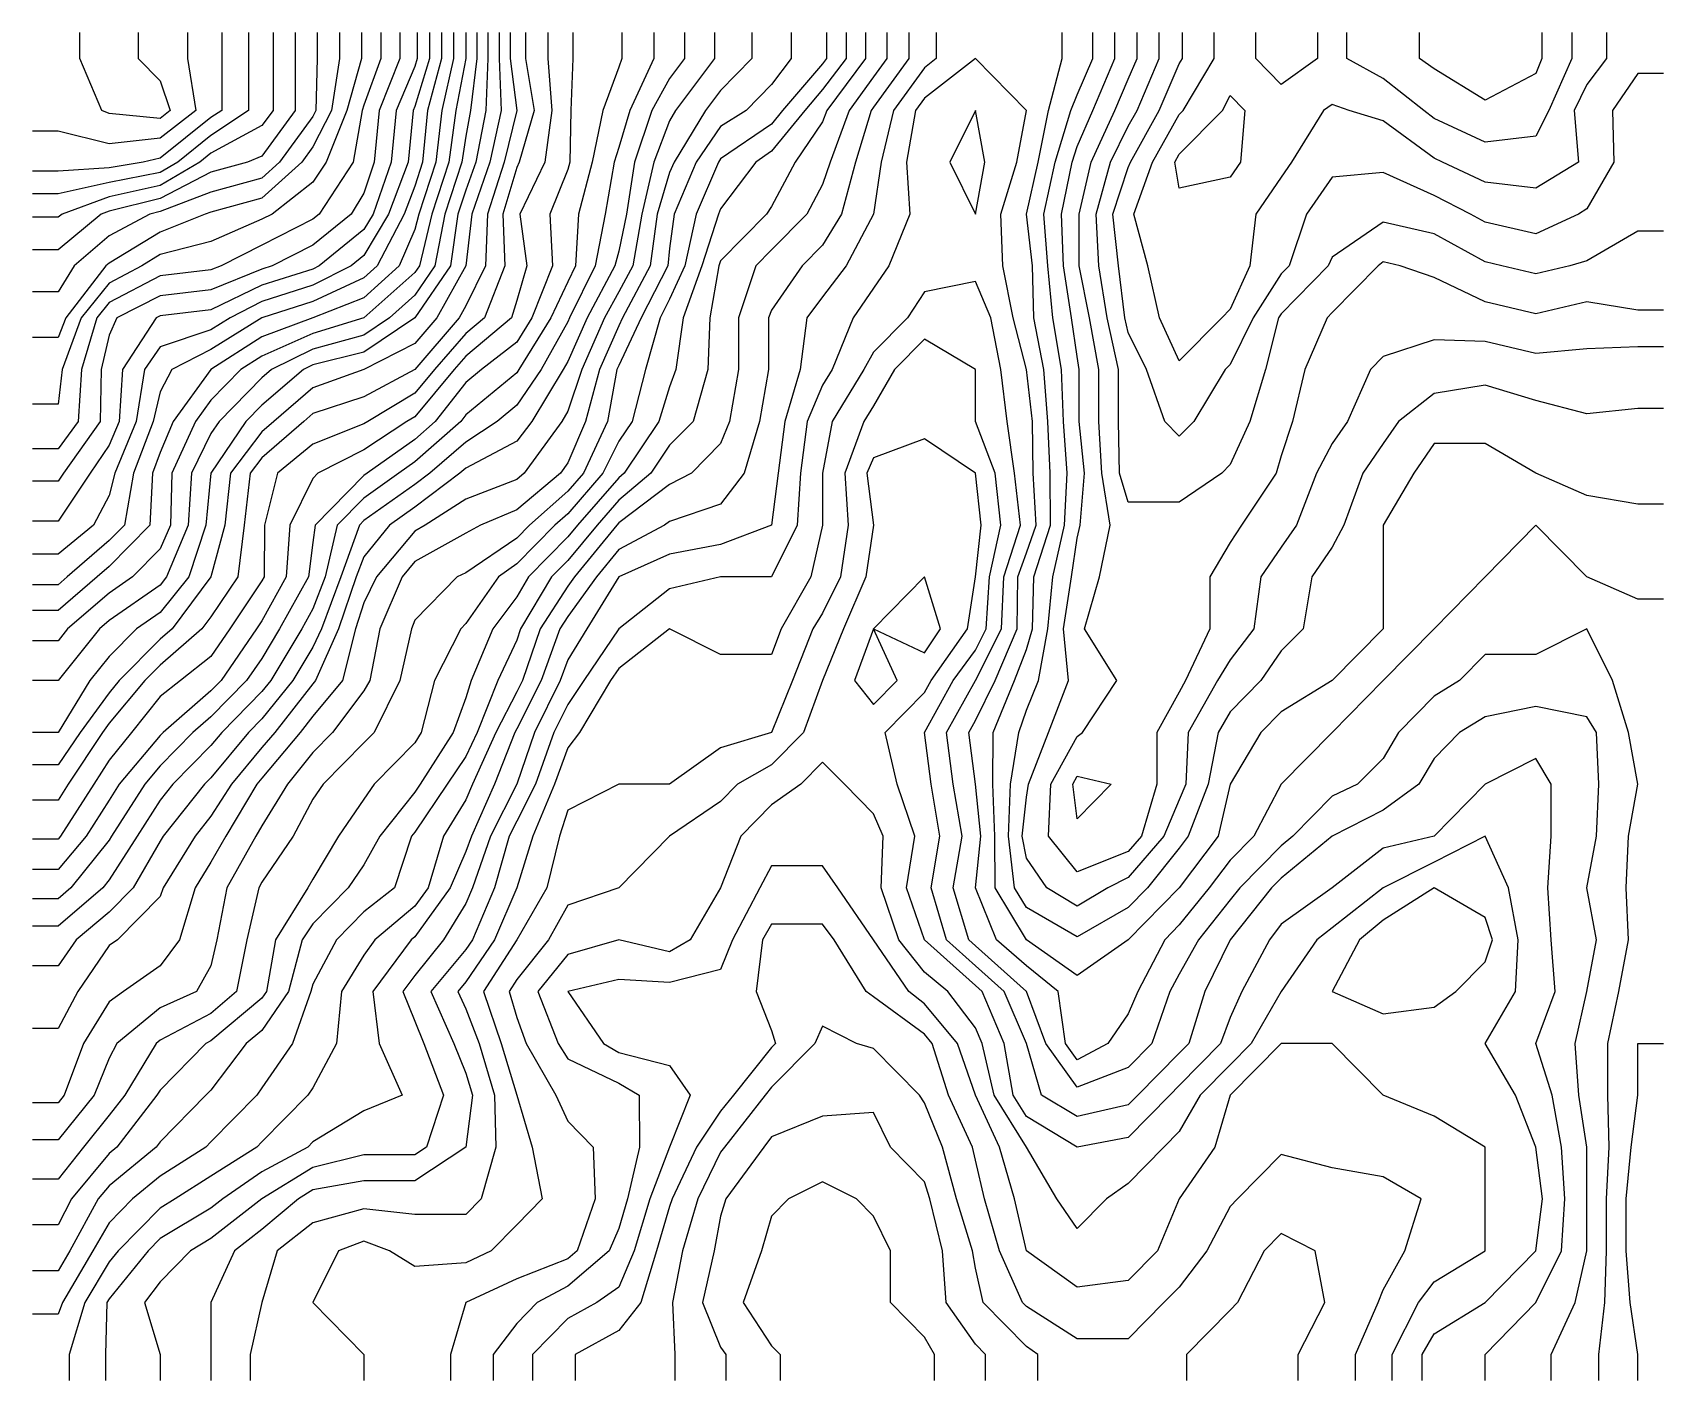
# Model space of a CAD drawing. Header units: inches. Extents: x -105.80435 to -105.79546, y 35.57118 to 35.57852.
import ezdxf

# ---------------------------------------------------------------- set-up
doc = ezdxf.new("R2010")
doc.units = ezdxf.units.IN
doc.header["$MEASUREMENT"] = 0

msp = doc.modelspace()

# ---------------------------------------------------------------- linework, layer by layer
for points, elevation in [([(-105.8035057, 35.5785203), (-105.8035057, 35.5783791), (-105.8034608, 35.5780966), (-105.8036552, 35.5779445), (-105.8039329, 35.5779138), (-105.8042106, 35.5779836), (-105.8043495, 35.5779836)], 7650), ([(-105.8031728, 35.5785203), (-105.8031728, 35.5783791), (-105.8031728, 35.5780966), (-105.8033775, 35.5779602), (-105.8035586, 35.5778141), (-105.8036552, 35.5777576), (-105.8039329, 35.5777043), (-105.8042106, 35.5776422), (-105.8043495, 35.5776422)], 7630), ([(-105.803319, 35.5785203), (-105.803319, 35.5783791), (-105.803319, 35.5780966), (-105.8033775, 35.5780576), (-105.8036552, 35.5778358), (-105.8037478, 35.5778141), (-105.8039329, 35.5777827), (-105.8042106, 35.577765), (-105.8043495, 35.577765)], 7640), ([(-105.8029186, 35.5785203), (-105.8029186, 35.5783791), (-105.8029186, 35.5780966), (-105.8030998, 35.5778473), (-105.8031791, 35.5778141), (-105.8033775, 35.5777598), (-105.8036552, 35.5776164), (-105.8039329, 35.5775473), (-105.8039756, 35.5775316), (-105.8042106, 35.5773374), (-105.8043495, 35.5773374)], 7610), ([(-105.8030394, 35.5785203), (-105.8030394, 35.5783791), (-105.8030394, 35.5780966), (-105.8030998, 35.5780135), (-105.8033775, 35.5778628), (-105.8034378, 35.5778141), (-105.8036552, 35.577687), (-105.8039329, 35.5776258), (-105.8041893, 35.5775316), (-105.8042106, 35.577514), (-105.8043495, 35.577514)], 7620), ([(-105.8027979, 35.5785203), (-105.8027979, 35.5783791), (-105.8028052, 35.5780966), (-105.802822, 35.5780634), (-105.8030032, 35.5778141), (-105.8030998, 35.5777272), (-105.8033775, 35.5776511), (-105.8036552, 35.5775458), (-105.8037107, 35.5775316), (-105.8039329, 35.5774127), (-105.8041239, 35.5772492), (-105.8042106, 35.5771079), (-105.8043495, 35.5771079)], 7600), ([(-105.8026771, 35.5785203), (-105.8026771, 35.5783791), (-105.802721, 35.5780966), (-105.802822, 35.5778972), (-105.8028824, 35.5778141), (-105.8030998, 35.5776185), (-105.8033775, 35.5775425), (-105.8034083, 35.5775316), (-105.8036552, 35.5774334), (-105.8039329, 35.577264), (-105.8039503, 35.5772492), (-105.8041686, 35.5769667), (-105.8042106, 35.576858), (-105.8043495, 35.576858)], 7590), ([(-105.8025564, 35.5785203), (-105.8025564, 35.5783791), (-105.8026369, 35.5780966), (-105.8027489, 35.5778141), (-105.802822, 35.5777055), (-105.8030442, 35.5775316), (-105.8030998, 35.5775034), (-105.8033775, 35.5773821), (-105.8036552, 35.5773106), (-105.8037544, 35.5772492), (-105.8039329, 35.577155), (-105.8040844, 35.5769667), (-105.8041893, 35.5766842), (-105.8042106, 35.5764959), (-105.8043495, 35.5764959)], 7580), ([(-105.8024517, 35.5785203), (-105.8024517, 35.5783791), (-105.8025443, 35.5781248), (-105.8025527, 35.5780966), (-105.8026028, 35.5778141), (-105.8027873, 35.5775316), (-105.802822, 35.5775034), (-105.8030998, 35.5773621), (-105.8033219, 35.5772492), (-105.8033775, 35.5772274), (-105.8036552, 35.5771948), (-105.8039329, 35.5770504), (-105.8040002, 35.5769667), (-105.8040825, 35.5766842), (-105.804102, 35.5764017), (-105.8042106, 35.5762522), (-105.8043495, 35.5762522)], 7570), ([(-105.8022534, 35.5785203), (-105.8022534, 35.5783791), (-105.8022666, 35.5783356), (-105.8023684, 35.5780966), (-105.8023962, 35.5778141), (-105.8024938, 35.5775316), (-105.8025443, 35.5774469), (-105.8027873, 35.5772492), (-105.802822, 35.5772315), (-105.8030998, 35.5771432), (-105.8033775, 35.5770101), (-105.8036552, 35.5769775), (-105.8036766, 35.5769667), (-105.8038605, 35.5766842), (-105.8038774, 35.5764017), (-105.8039329, 35.5762713), (-105.8040352, 35.5761192), (-105.8042106, 35.5758585), (-105.8043495, 35.5758585)], 7550), ([(-105.8023489, 35.5785203), (-105.8023489, 35.5783791), (-105.802461, 35.5780966), (-105.8024888, 35.5778141), (-105.8025443, 35.5776446), (-105.8026137, 35.5775316), (-105.802822, 35.5773621), (-105.8030442, 35.5772492), (-105.8030998, 35.5772315), (-105.8033775, 35.5771188), (-105.8036552, 35.5770862), (-105.8038902, 35.5769667), (-105.8039329, 35.5768725), (-105.8039756, 35.5766842), (-105.8039812, 35.5764017), (-105.8041814, 35.5761192), (-105.8042106, 35.5760758), (-105.8043495, 35.5760758)], 7560), ([(-105.8021872, 35.5785203), (-105.8021872, 35.5783791), (-105.8022666, 35.5781183), (-105.8022758, 35.5780966), (-105.8023036, 35.5778141), (-105.8024097, 35.5775316), (-105.8025443, 35.5773056), (-105.8026137, 35.5772492), (-105.802822, 35.5771432), (-105.8030998, 35.577055), (-105.8032733, 35.5769667), (-105.8033775, 35.5769015), (-105.8036552, 35.5768078), (-105.8037397, 35.5766842), (-105.8037848, 35.5764017), (-105.8039021, 35.5761192), (-105.8039329, 35.5759982), (-105.8040184, 35.5758368), (-105.8042106, 35.5756779), (-105.8043495, 35.5756779)], 7540), ([(-105.802055, 35.5785203), (-105.802055, 35.5783791), (-105.80212, 35.5780966), (-105.8021526, 35.5778141), (-105.8022452, 35.5775316), (-105.8022666, 35.5774469), (-105.8023511, 35.5772492), (-105.8025443, 35.5770753), (-105.802822, 35.5769667), (-105.802822, 35.5769667), (-105.8030998, 35.5768621), (-105.8033775, 35.5766842), (-105.8033775, 35.5766842), (-105.8035827, 35.5764017), (-105.8036552, 35.5762322), (-105.8036963, 35.5761192), (-105.8037107, 35.5758368), (-105.8039329, 35.5756108), (-105.8039983, 35.5755543), (-105.8042106, 35.5753707), (-105.8043495, 35.5753707)], 7520), ([(-105.8021211, 35.5785203), (-105.8021211, 35.5783791), (-105.8021972, 35.5780966), (-105.8022239, 35.5778141), (-105.8022666, 35.5776837), (-105.8023255, 35.5775316), (-105.8024719, 35.5772492), (-105.8025443, 35.577184), (-105.802822, 35.577055), (-105.8030998, 35.5769667), (-105.8030998, 35.5769667), (-105.8033775, 35.5767928), (-105.8035911, 35.5766842), (-105.8036552, 35.5765631), (-105.8036922, 35.5764017), (-105.8037992, 35.5761192), (-105.8038496, 35.5758368), (-105.8039329, 35.575752), (-105.8041616, 35.5755543), (-105.8042106, 35.5755119), (-105.8043495, 35.5755119)], 7530), ([(-105.8019889, 35.5785203), (-105.8019889, 35.5783791), (-105.8019889, 35.5783791), (-105.8020429, 35.5780966), (-105.8020814, 35.5778141), (-105.802174, 35.5775316), (-105.8022413, 35.5772492), (-105.8022666, 35.5772123), (-105.8025443, 35.5769667), (-105.8025443, 35.5769667), (-105.802822, 35.5768811), (-105.8030998, 35.5767574), (-105.8032141, 35.5766842), (-105.8033775, 35.576518), (-105.803462, 35.5764017), (-105.8035911, 35.5761192), (-105.8035977, 35.5758368), (-105.8036552, 35.5757064), (-105.8038047, 35.5755543), (-105.8039329, 35.5754651), (-105.8041586, 35.5752718), (-105.8042106, 35.5752066), (-105.8043495, 35.5752066)], 7510), ([(-105.8019285, 35.5785203), (-105.8019285, 35.5783791), (-105.8019636, 35.5780966), (-105.8019889, 35.5779553), (-105.8020102, 35.5778141), (-105.8021028, 35.5775316), (-105.8021572, 35.5772492), (-105.8022666, 35.5770895), (-105.8024054, 35.5769667), (-105.8025443, 35.5768725), (-105.802822, 35.5767955), (-105.8030477, 35.5766842), (-105.8030998, 35.5766396), (-105.8033336, 35.5764017), (-105.8033775, 35.5763365), (-105.8034843, 35.5761192), (-105.803502, 35.5758368), (-105.803619, 35.5755543), (-105.8036552, 35.5755097), (-105.8039329, 35.5753164), (-105.803985, 35.5752718), (-105.8042106, 35.5749893), (-105.8042106, 35.5749893), (-105.8043495, 35.5749893)], 7500), ([(-105.8018077, 35.5785203), (-105.8018077, 35.5783791), (-105.8017953, 35.5780966), (-105.8018577, 35.5778141), (-105.8019552, 35.5775316), (-105.8019889, 35.5772492), (-105.8019889, 35.5772492), (-105.8021458, 35.5769667), (-105.8022666, 35.5768254), (-105.8025443, 35.5766842), (-105.8025443, 35.5766842), (-105.802822, 35.5765853), (-105.8030344, 35.5764017), (-105.8030998, 35.5763452), (-105.8032707, 35.5761192), (-105.8033027, 35.5758368), (-105.8033775, 35.5755543), (-105.8033775, 35.5755543), (-105.8035898, 35.5752718), (-105.8036552, 35.5752153), (-105.8038774, 35.5749893), (-105.8039329, 35.5749229), (-105.8040899, 35.5747069), (-105.8042106, 35.5745303), (-105.8043495, 35.5745303)], 7480), ([(-105.8018681, 35.5785203), (-105.8018681, 35.5783791), (-105.8018795, 35.5780966), (-105.8019349, 35.5778141), (-105.8019889, 35.577662), (-105.8020316, 35.5775316), (-105.802073, 35.5772492), (-105.8022666, 35.5769667), (-105.8022666, 35.5769667), (-105.8025443, 35.5767784), (-105.802822, 35.5767099), (-105.8028741, 35.5766842), (-105.8030998, 35.5764909), (-105.8031875, 35.5764017), (-105.8033775, 35.5761192), (-105.8033775, 35.5761192), (-105.8034062, 35.5758368), (-105.8034982, 35.5755543), (-105.8036552, 35.575361), (-105.8037834, 35.5752718), (-105.8039329, 35.5751197), (-105.8040371, 35.5749893), (-105.8042106, 35.5747069), (-105.8042106, 35.5747069), (-105.8043495, 35.5747069)], 7490), ([(-105.8017474, 35.5785203), (-105.8017474, 35.5783791), (-105.8017111, 35.5780966), (-105.8017111, 35.5780966), (-105.8017111, 35.5780966), (-105.8017806, 35.5778141), (-105.801871, 35.5775316), (-105.801882, 35.5772492), (-105.8019889, 35.5770319), (-105.8020251, 35.5769667), (-105.8022666, 35.5766842), (-105.8022666, 35.5766842), (-105.8025443, 35.5765355), (-105.802822, 35.5764441), (-105.802871, 35.5764017), (-105.8030998, 35.576204), (-105.8031638, 35.5761192), (-105.8031959, 35.5758368), (-105.8032313, 35.5755543), (-105.8033775, 35.575337), (-105.8034265, 35.5752718), (-105.8036552, 35.5750741), (-105.8037385, 35.5749893), (-105.8039329, 35.5747567), (-105.8039691, 35.5747069), (-105.8041551, 35.5744244), (-105.8042106, 35.5743375), (-105.8043495, 35.5743375)], 7470), ([(-105.8015421, 35.5785203), (-105.8015421, 35.5783791), (-105.8015196, 35.5780966), (-105.8015584, 35.5778141), (-105.8016948, 35.5775316), (-105.8016556, 35.5772492), (-105.8017111, 35.5770608), (-105.8017404, 35.5769667), (-105.8019889, 35.5767579), (-105.802053, 35.5766842), (-105.8022666, 35.5764274), (-105.8023093, 35.5764017), (-105.8025443, 35.5762464), (-105.8027943, 35.5761192), (-105.802822, 35.576091), (-105.802947, 35.5758368), (-105.8029669, 35.5755543), (-105.8030998, 35.5753153), (-105.803129, 35.5752718), (-105.8033219, 35.5749893), (-105.8033775, 35.5749328), (-105.8036389, 35.5747069), (-105.8036552, 35.5746902), (-105.8038774, 35.5744244), (-105.8039329, 35.5743375), (-105.8040579, 35.5741419), (-105.8042106, 35.5739591), (-105.8043495, 35.5739591)], 7450), ([(-105.8016628, 35.5785203), (-105.8016628, 35.5783791), (-105.8016154, 35.5780966), (-105.8016973, 35.5778141), (-105.8017111, 35.5777859), (-105.8017869, 35.5775316), (-105.8017752, 35.5772492), (-105.8018865, 35.5769667), (-105.8019889, 35.5768807), (-105.8021598, 35.5766842), (-105.8022666, 35.5765558), (-105.8025229, 35.5764017), (-105.8025443, 35.5763876), (-105.802822, 35.5762781), (-105.8030143, 35.5761192), (-105.8030859, 35.5758368), (-105.8030877, 35.5755543), (-105.8030998, 35.5755326), (-105.8032752, 35.5752718), (-105.8033775, 35.5751197), (-105.8035441, 35.5749893), (-105.8036552, 35.5749024), (-105.8038114, 35.5747069), (-105.8039329, 35.5745548), (-105.8040162, 35.5744244), (-105.8041968, 35.5741419), (-105.8042106, 35.5741253), (-105.8043495, 35.5741253)], 7460), ([(-105.8011383, 35.5785203), (-105.8011383, 35.5783791), (-105.8011557, 35.578332), (-105.8012425, 35.5780966), (-105.8013006, 35.5778141), (-105.801375, 35.5775316), (-105.8013907, 35.5772492), (-105.8014334, 35.5771622), (-105.801526, 35.5769667), (-105.8016991, 35.5766842), (-105.8017111, 35.5766665), (-105.8019889, 35.576437), (-105.8020166, 35.5764017), (-105.8022666, 35.5761807), (-105.8023534, 35.5761192), (-105.8025443, 35.5759841), (-105.8026892, 35.5758368), (-105.8027547, 35.5755543), (-105.802822, 35.5753805), (-105.8028824, 35.5752718), (-105.8030515, 35.5749893), (-105.8030998, 35.5749299), (-105.803319, 35.5747069), (-105.8033775, 35.5746362), (-105.8035858, 35.5744244), (-105.8036552, 35.5743375), (-105.8037802, 35.5741419), (-105.8039329, 35.5739029), (-105.8039676, 35.5738594), (-105.8042106, 35.5736513), (-105.8043495, 35.5736513)], 7430), ([(-105.8014056, 35.5785203), (-105.8014056, 35.5783791), (-105.8014161, 35.5780966), (-105.8014213, 35.5778141), (-105.8014334, 35.5777738), (-105.8015314, 35.5775316), (-105.8015167, 35.5772492), (-105.8016289, 35.5769667), (-105.8017111, 35.5768337), (-105.8019034, 35.5766842), (-105.8019889, 35.5766136), (-105.8021555, 35.5764017), (-105.8022666, 35.5763035), (-105.802527, 35.5761192), (-105.8025443, 35.576107), (-105.80281, 35.5758368), (-105.802822, 35.5757426), (-105.8028462, 35.5755543), (-105.8030032, 35.5752718), (-105.8030998, 35.5751104), (-105.8031831, 35.5749893), (-105.8033775, 35.5747916), (-105.8034755, 35.5747069), (-105.8036552, 35.5745241), (-105.8037385, 35.5744244), (-105.803919, 35.5741419), (-105.8039329, 35.5741202), (-105.8041412, 35.5738594), (-105.8042106, 35.5738), (-105.8043495, 35.5738)], 7440), ([(-105.8009648, 35.5785203), (-105.8009648, 35.5783791), (-105.8010953, 35.5780966), (-105.8011557, 35.5778948), (-105.8011798, 35.5778141), (-105.8012288, 35.5775316), (-105.8012839, 35.5772492), (-105.8014238, 35.5769667), (-105.8014334, 35.5769449), (-105.8015783, 35.5766842), (-105.8017111, 35.57649), (-105.801818, 35.5764017), (-105.8019889, 35.5762887), (-105.8021849, 35.5761192), (-105.8022666, 35.5760578), (-105.8025443, 35.5758613), (-105.8025685, 35.5758368), (-105.8026705, 35.5755543), (-105.8027757, 35.5752718), (-105.802822, 35.5751709), (-105.8029307, 35.5749893), (-105.8030998, 35.5747812), (-105.8031728, 35.5747069), (-105.8033775, 35.5744597), (-105.8034122, 35.5744244), (-105.8036378, 35.5741419), (-105.8036552, 35.5741137), (-105.8038022, 35.5738594), (-105.8039329, 35.5737265), (-105.8041115, 35.573577), (-105.8042106, 35.5734357), (-105.8043495, 35.5734357)], 7420), ([(-105.8007963, 35.5785203), (-105.8007963, 35.5783791), (-105.800878, 35.5782704), (-105.8009746, 35.5780966), (-105.8010702, 35.5778141), (-105.8011136, 35.5775316), (-105.8011557, 35.5773299), (-105.8011771, 35.5772492), (-105.8013281, 35.5769667), (-105.8014334, 35.5767277), (-105.8014576, 35.5766842), (-105.8016295, 35.5764017), (-105.8017111, 35.5762931), (-105.8019889, 35.5761475), (-105.8020215, 35.5761192), (-105.8022666, 35.575935), (-105.8024054, 35.5758368), (-105.8025443, 35.5756629), (-105.8025864, 35.5755543), (-105.8026832, 35.5752718), (-105.8028074, 35.5749893), (-105.802822, 35.5749717), (-105.8030303, 35.5747069), (-105.8030998, 35.5746238), (-105.8032664, 35.5744244), (-105.8033775, 35.5742506), (-105.8034643, 35.5741419), (-105.8036378, 35.5738594), (-105.8036552, 35.5738124), (-105.8038866, 35.573577), (-105.8039329, 35.5735456), (-105.8041038, 35.5732945), (-105.8042106, 35.5730927), (-105.8043495, 35.5730927)], 7410), ([(-105.8004293, 35.5785203), (-105.8004293, 35.5783791), (-105.8006003, 35.5782052), (-105.8006819, 35.5780966), (-105.8008538, 35.5778141), (-105.800878, 35.5777576), (-105.8009453, 35.5775316), (-105.8009833, 35.5772492), (-105.8011351, 35.5769667), (-105.8011557, 35.5769232), (-105.801261, 35.5766842), (-105.8013368, 35.5764017), (-105.8014334, 35.5761757), (-105.8014731, 35.5761192), (-105.8017111, 35.5759199), (-105.8019095, 35.5758368), (-105.8019889, 35.5757933), (-105.8022666, 35.5756374), (-105.802336, 35.5755543), (-105.8024575, 35.5752718), (-105.8025116, 35.5749893), (-105.8025443, 35.5749328), (-105.8027152, 35.5747069), (-105.802822, 35.5745982), (-105.8029609, 35.5744244), (-105.8030998, 35.5741984), (-105.8031324, 35.5741419), (-105.8032907, 35.5738594), (-105.8033448, 35.573577), (-105.8033775, 35.5734357), (-105.8034568, 35.5732945), (-105.8036552, 35.5732062), (-105.8038902, 35.573012), (-105.8039329, 35.5729313), (-105.8040146, 35.5727295), (-105.8042106, 35.5724874), (-105.8043495, 35.5724874)], 7390), ([(-105.8006329, 35.5785203), (-105.8006329, 35.5783791), (-105.8008453, 35.5780966), (-105.800878, 35.5780401), (-105.8009634, 35.5778141), (-105.8010295, 35.5775316), (-105.8010791, 35.5772492), (-105.8011557, 35.5771079), (-105.8012323, 35.5769667), (-105.8013568, 35.5766842), (-105.8014334, 35.5764582), (-105.8014661, 35.5764017), (-105.8016715, 35.5761192), (-105.8017111, 35.576086), (-105.8019889, 35.575978), (-105.802211, 35.5758368), (-105.8022666, 35.5758035), (-105.8024749, 35.5755543), (-105.8025443, 35.5754131), (-105.8025906, 35.5752718), (-105.8026612, 35.5749893), (-105.802822, 35.5747951), (-105.8028915, 35.5747069), (-105.8030998, 35.5744576), (-105.8031275, 35.5744244), (-105.8032958, 35.5741419), (-105.8033775, 35.5740007), (-105.8034643, 35.5738594), (-105.8035484, 35.573577), (-105.8036552, 35.5734357), (-105.8038536, 35.5732945), (-105.8039329, 35.573238), (-105.8040718, 35.573012), (-105.804178, 35.5727295), (-105.8042106, 35.5726892), (-105.8043495, 35.5726892)], 7400), ([(-105.8002157, 35.5785203), (-105.8002157, 35.5783791), (-105.8003225, 35.5782378), (-105.8004614, 35.5780966), (-105.8006003, 35.5780083), (-105.8007331, 35.5778141), (-105.8008538, 35.5775316), (-105.800878, 35.5773433), (-105.8008876, 35.5772492), (-105.8010323, 35.5769667), (-105.8011557, 35.5767059), (-105.8011653, 35.5766842), (-105.8012161, 35.5764017), (-105.801348, 35.5761192), (-105.8014334, 35.576021), (-105.8016417, 35.5758368), (-105.8017111, 35.5757661), (-105.8019889, 35.575576), (-105.8020352, 35.5755543), (-105.8022666, 35.5753189), (-105.8022839, 35.5752718), (-105.8023483, 35.5749893), (-105.8024888, 35.5747069), (-105.8025443, 35.5746504), (-105.8027665, 35.5744244), (-105.802822, 35.5743437), (-105.8029288, 35.5741419), (-105.8030998, 35.5738908), (-105.8031171, 35.5738594), (-105.8031814, 35.573577), (-105.8032386, 35.5732945), (-105.8033775, 35.5731755), (-105.8036552, 35.5730297), (-105.8036766, 35.573012), (-105.8038461, 35.5727295), (-105.8039329, 35.5726209), (-105.8040718, 35.572447), (-105.8042106, 35.5722732), (-105.8043495, 35.5722732)], 7380), ([(-105.8000234, 35.5785203), (-105.8000234, 35.5783791), (-105.8000448, 35.5783508), (-105.8002622, 35.5780966), (-105.8003225, 35.5780222), (-105.8006003, 35.5778318), (-105.8006123, 35.5778141), (-105.8007331, 35.5775316), (-105.8007947, 35.5772492), (-105.800878, 35.5770676), (-105.8009294, 35.5769667), (-105.8010087, 35.5766842), (-105.8010826, 35.5764017), (-105.8011557, 35.5762931), (-105.8012412, 35.5761192), (-105.8014334, 35.5758982), (-105.8015029, 35.5758368), (-105.8017111, 35.5756249), (-105.8018103, 35.5755543), (-105.8019889, 35.5753001), (-105.8020166, 35.5752718), (-105.8021598, 35.5749893), (-105.8022319, 35.5747069), (-105.8022666, 35.5746504), (-105.8024888, 35.5744244), (-105.8025443, 35.5743437), (-105.8026832, 35.5741419), (-105.802822, 35.5739065), (-105.8028498, 35.5738594), (-105.8030267, 35.573577), (-105.8030756, 35.5732945), (-105.8030998, 35.5732592), (-105.8033775, 35.5730269), (-105.8034052, 35.573012), (-105.8036552, 35.5727578), (-105.8036726, 35.5727295), (-105.8038902, 35.572447), (-105.8039329, 35.5724117), (-105.8041376, 35.5721646), (-105.8042106, 35.5720233), (-105.8043495, 35.5720233)], 7370), ([(-105.7999166, 35.5785203), (-105.7999166, 35.5783791), (-105.8000448, 35.5782096), (-105.8001414, 35.5780966), (-105.8003225, 35.5778736), (-105.800408, 35.5778141), (-105.8006003, 35.5775599), (-105.8006123, 35.5775316), (-105.8007021, 35.5772492), (-105.8008049, 35.5769667), (-105.8008433, 35.5766842), (-105.800878, 35.57659), (-105.8009364, 35.5764017), (-105.8011265, 35.5761192), (-105.8011557, 35.5760947), (-105.80138, 35.5758368), (-105.8014334, 35.5757726), (-105.801648, 35.5755543), (-105.8017111, 35.5754456), (-105.8018418, 35.5752718), (-105.8019596, 35.5749893), (-105.8019889, 35.5748952), (-105.8020583, 35.5747069), (-105.8022374, 35.5744244), (-105.8022666, 35.5743809), (-105.8024575, 35.5741419), (-105.8025443, 35.573985), (-105.8026298, 35.5738594), (-105.802822, 35.5736639), (-105.8028805, 35.573577), (-105.8029549, 35.5732945), (-105.8030998, 35.5730826), (-105.8031852, 35.573012), (-105.8033775, 35.5727578), (-105.8034052, 35.5727295), (-105.8036552, 35.5724753), (-105.8036766, 35.572447), (-105.8039329, 35.5722352), (-105.8039914, 35.5721646), (-105.8041475, 35.5718821), (-105.8042106, 35.5717734), (-105.8043495, 35.5717734)], 7360), ([(-105.7998098, 35.5785203), (-105.7998098, 35.5783791), (-105.8000207, 35.5780966), (-105.8000448, 35.5780338), (-105.8001944, 35.5778141), (-105.8003225, 35.577572), (-105.8003503, 35.5775316), (-105.8006003, 35.5772774), (-105.8006095, 35.5772492), (-105.8006587, 35.5769667), (-105.8006697, 35.5766842), (-105.8007498, 35.5764017), (-105.800878, 35.5762713), (-105.8009803, 35.5761192), (-105.8011557, 35.5759719), (-105.8012732, 35.5758368), (-105.8014334, 35.5756442), (-105.8015218, 35.5755543), (-105.8016898, 35.5752718), (-105.8017111, 35.575209), (-105.8018135, 35.5749893), (-105.8019271, 35.5747069), (-105.8019889, 35.5745765), (-105.8020912, 35.5744244), (-105.8022666, 35.5741636), (-105.8022839, 35.5741419), (-105.8023777, 35.5738594), (-105.8025443, 35.5737291), (-105.8026939, 35.573577), (-105.802822, 35.5733348), (-105.8028341, 35.5732945), (-105.8029331, 35.573012), (-105.8030998, 35.5727699), (-105.8031275, 35.5727295), (-105.8033775, 35.5724753), (-105.8034052, 35.572447), (-105.8036552, 35.5722882), (-105.8038047, 35.5721646), (-105.8039329, 35.5720342), (-105.8040213, 35.5718821), (-105.8041865, 35.5715996), (-105.8042106, 35.5715368), (-105.8043495, 35.5715368)], 7350), ([(-105.7996946, 35.5785203), (-105.7996946, 35.5783791), (-105.7997671, 35.5782794), (-105.7998999, 35.5780966), (-105.8000032, 35.5778141), (-105.8000448, 35.577693), (-105.8001303, 35.5775316), (-105.8003225, 35.5773361), (-105.800408, 35.5772492), (-105.8005022, 35.5769667), (-105.8005022, 35.5766842), (-105.8005512, 35.5764017), (-105.8006003, 35.5762807), (-105.800759, 35.5761192), (-105.800878, 35.5760587), (-105.8011557, 35.5758491), (-105.8011664, 35.5758368), (-105.8013972, 35.5755543), (-105.8014334, 35.5755044), (-105.801583, 35.5752718), (-105.8016803, 35.5749893), (-105.8017111, 35.5749288), (-105.8018243, 35.5747069), (-105.8019526, 35.5744244), (-105.8019889, 35.5743396), (-105.8021104, 35.5741419), (-105.8021941, 35.5738594), (-105.8022666, 35.5737597), (-105.8024848, 35.573577), (-105.8025443, 35.5734922), (-105.8026658, 35.5732945), (-105.8026939, 35.573012), (-105.802822, 35.5727699), (-105.8028498, 35.5727295), (-105.8030998, 35.5724753), (-105.8031275, 35.572447), (-105.8033775, 35.5722882), (-105.8035719, 35.5721646), (-105.8036552, 35.5721147), (-105.8038839, 35.5718821), (-105.8039329, 35.5718216), (-105.8040657, 35.5715996), (-105.8041511, 35.5713171), (-105.8041511, 35.5711759)], 7340), ([(-105.8037742, 35.5785203), (-105.8037742, 35.5783791), (-105.8036552, 35.578258), (-105.8035997, 35.5780966), (-105.8036552, 35.5780531), (-105.8039329, 35.57808), (-105.8039726, 35.5780966), (-105.8040916, 35.5783791), (-105.8040916, 35.5785203)], 7660), ([(-105.7995739, 35.5785203), (-105.7995739, 35.5783791), (-105.7997671, 35.5781132), (-105.7997792, 35.5780966), (-105.7998643, 35.5778141), (-105.7999407, 35.5775316), (-105.8000448, 35.5773621), (-105.8001559, 35.5772492), (-105.8003225, 35.577007), (-105.8003389, 35.5769667), (-105.8003389, 35.5766842), (-105.8003879, 35.5764017), (-105.8004721, 35.5761192), (-105.8006003, 35.5759498), (-105.800878, 35.5758569), (-105.8009057, 35.5758368), (-105.8011557, 35.575703), (-105.8012764, 35.5755543), (-105.8014334, 35.5753383), (-105.8014761, 35.5752718), (-105.8015774, 35.5749893), (-105.8017111, 35.574727), (-105.8017214, 35.5747069), (-105.8018319, 35.5744244), (-105.801958, 35.5741419), (-105.8019889, 35.5740572), (-105.8020734, 35.5738594), (-105.8022666, 35.5735936), (-105.8022864, 35.573577), (-105.8024953, 35.5732945), (-105.802461, 35.573012), (-105.802336, 35.5727295), (-105.8025443, 35.5726448), (-105.802822, 35.5724753), (-105.8028498, 35.572447), (-105.8030998, 35.5723132), (-105.8033134, 35.5721646), (-105.8033775, 35.5721147), (-105.8036552, 35.5719486), (-105.8037205, 35.5718821), (-105.8039329, 35.5716198), (-105.803945, 35.5715996), (-105.8039528, 35.5713171), (-105.8039528, 35.5711759)], 7330), ([(-105.7994253, 35.5785203), (-105.7994253, 35.5783791), (-105.7994894, 35.5783292), (-105.7996584, 35.5780966), (-105.7997254, 35.5778141), (-105.7997671, 35.5775316), (-105.7997671, 35.5775316), (-105.7999166, 35.5772492), (-105.8000448, 35.5770797), (-105.8001303, 35.5769667), (-105.8001663, 35.5766842), (-105.8002501, 35.5764017), (-105.8002863, 35.5761192), (-105.8003225, 35.5758368), (-105.8003225, 35.5758368), (-105.8006003, 35.5757308), (-105.800878, 35.5756779), (-105.8011557, 35.5755543), (-105.8011557, 35.5755543), (-105.8013293, 35.5752718), (-105.8014334, 35.5751023), (-105.8014746, 35.5749893), (-105.801615, 35.5747069), (-105.8017111, 35.5744244), (-105.8017111, 35.5744244), (-105.8018551, 35.5741419), (-105.8019526, 35.5738594), (-105.8019889, 35.5737747), (-105.8021104, 35.573577), (-105.8022666, 35.5733814), (-105.8023319, 35.5732945), (-105.8022666, 35.5731331), (-105.8022176, 35.573012), (-105.8021104, 35.5727295), (-105.8022025, 35.572447), (-105.8022666, 35.5724047), (-105.8025443, 35.5724047), (-105.802822, 35.5723365), (-105.8030998, 35.5721646), (-105.8030998, 35.5721646), (-105.8033775, 35.5719486), (-105.8034886, 35.5718821), (-105.8036552, 35.5717126), (-105.8037406, 35.5715996), (-105.8036552, 35.5713171), (-105.8036552, 35.5713171), (-105.8036552, 35.5711759)], 7320), ([(-105.7954624, 35.5759498), (-105.7956013, 35.5759498), (-105.795879, 35.5759982), (-105.7961567, 35.5761192), (-105.7961567, 35.5761192), (-105.7964344, 35.5762807), (-105.7967121, 35.5762807), (-105.7968232, 35.5761192), (-105.7969899, 35.5758368), (-105.7969899, 35.5755543), (-105.7969899, 35.5752718), (-105.7969899, 35.5752718), (-105.7972676, 35.5749893), (-105.7972676, 35.5749893), (-105.7975453, 35.5748199), (-105.7976564, 35.5747069), (-105.797823, 35.5744244), (-105.797823, 35.5744244), (-105.7978884, 35.5741419), (-105.7981008, 35.5738594), (-105.7981008, 35.5738594), (-105.7983785, 35.573577), (-105.7983785, 35.573577), (-105.7986562, 35.5733814), (-105.7989339, 35.573577), (-105.7989339, 35.573577), (-105.7991048, 35.5738594), (-105.7991066, 35.5741419), (-105.7991159, 35.5744244), (-105.7991144, 35.5747069), (-105.798998, 35.5749893), (-105.7989339, 35.5751588), (-105.7989003, 35.5752718), (-105.7988928, 35.5755543), (-105.7988028, 35.5758368), (-105.7988043, 35.5761192), (-105.7988161, 35.5764017), (-105.7988382, 35.5766842), (-105.7988928, 35.5769667), (-105.7989003, 35.5772492), (-105.7989339, 35.5775316), (-105.7989339, 35.5775316), (-105.7989339, 35.5775316), (-105.7988691, 35.5778141), (-105.7988132, 35.5780966), (-105.7987395, 35.5783791), (-105.7987395, 35.5785203)], 7320), ([(-105.7954624, 35.5764723), (-105.7956013, 35.5764723), (-105.795879, 35.5764421), (-105.7961567, 35.5765147), (-105.7964344, 35.5765995), (-105.7967121, 35.5765538), (-105.7969066, 35.5764017), (-105.7969899, 35.5762807), (-105.797101, 35.5761192), (-105.7972035, 35.5758368), (-105.7972676, 35.5757157), (-105.7973787, 35.5755543), (-105.7974263, 35.5752718), (-105.7975453, 35.5751508), (-105.7976564, 35.5749893), (-105.797823, 35.5748199), (-105.7978884, 35.5747069), (-105.7979438, 35.5744244), (-105.7980517, 35.5741419), (-105.7981008, 35.5740767), (-105.7982743, 35.5738594), (-105.7983785, 35.5737535), (-105.7986562, 35.5735936), (-105.7989339, 35.5737535), (-105.798998, 35.5738594), (-105.7990315, 35.5741419), (-105.7990201, 35.5744244), (-105.7989756, 35.5747069), (-105.7989339, 35.5748279), (-105.7988686, 35.5749893), (-105.7988161, 35.5752718), (-105.7987899, 35.5755543), (-105.7987256, 35.5758368), (-105.7987117, 35.5761192), (-105.7987319, 35.5764017), (-105.7987424, 35.5766842), (-105.7987899, 35.5769667), (-105.7988161, 35.5772492), (-105.7988382, 35.5775316), (-105.7987765, 35.5778141), (-105.7986924, 35.5780966), (-105.7986562, 35.5781813), (-105.7985717, 35.5783791), (-105.7985717, 35.5785203)], 7330), ([(-105.7954624, 35.5768078), (-105.7956013, 35.5768078), (-105.795879, 35.5767972), (-105.7961567, 35.5767711), (-105.7964344, 35.5768363), (-105.7967121, 35.5768456), (-105.7969899, 35.5767548), (-105.7970593, 35.5766842), (-105.7971843, 35.5764017), (-105.7972676, 35.5762807), (-105.797353, 35.5761192), (-105.797462, 35.5758368), (-105.7975453, 35.5757157), (-105.7976564, 35.5755543), (-105.7976949, 35.5752718), (-105.797823, 35.5751023), (-105.7978925, 35.5749893), (-105.7980517, 35.5747069), (-105.7980645, 35.5744244), (-105.7981008, 35.5743396), (-105.7981853, 35.5741419), (-105.7983785, 35.5739159), (-105.7984896, 35.5738594), (-105.7986562, 35.5737597), (-105.7988228, 35.5738594), (-105.7989339, 35.5740208), (-105.7989564, 35.5741419), (-105.7989339, 35.5743538), (-105.7989218, 35.5744244), (-105.7988124, 35.5747069), (-105.7987052, 35.5749893), (-105.7987319, 35.5752718), (-105.7986871, 35.5755543), (-105.7986562, 35.5757661), (-105.7986399, 35.5758368), (-105.7986179, 35.5761192), (-105.7986455, 35.5764017), (-105.7986455, 35.5766842), (-105.7986562, 35.5767548), (-105.7986871, 35.5769667), (-105.7987319, 35.5772492), (-105.7987424, 35.5775316), (-105.798684, 35.5778141), (-105.7986562, 35.5778989), (-105.7985717, 35.5780966), (-105.7984509, 35.5783791), (-105.7984509, 35.5785203)], 7340), ([(-105.7954624, 35.577007), (-105.7956013, 35.577007), (-105.795879, 35.5770536), (-105.7961567, 35.5769884), (-105.7964344, 35.5770536), (-105.7967121, 35.5771864), (-105.7968973, 35.5772492), (-105.7969899, 35.5772709), (-105.7970176, 35.5772492), (-105.7972676, 35.5769949), (-105.7972954, 35.5769667), (-105.7974171, 35.5766842), (-105.7974836, 35.5764017), (-105.7975453, 35.5762134), (-105.7975731, 35.5761192), (-105.7977613, 35.5758368), (-105.797823, 35.5757426), (-105.7979341, 35.5755543), (-105.7979341, 35.5752718), (-105.798066, 35.5749893), (-105.7981008, 35.5749266), (-105.7982223, 35.5747069), (-105.7982223, 35.5744244), (-105.798306, 35.5741419), (-105.7983785, 35.5740572), (-105.7986562, 35.5739463), (-105.7988124, 35.5741419), (-105.7988011, 35.5744244), (-105.7986562, 35.5746851), (-105.7986284, 35.5747069), (-105.7984402, 35.5749893), (-105.7986165, 35.5752718), (-105.7985347, 35.5755543), (-105.7984765, 35.5758368), (-105.7985221, 35.5761192), (-105.7985387, 35.5764017), (-105.7985387, 35.5766842), (-105.7985892, 35.5769667), (-105.7986455, 35.5772492), (-105.7986469, 35.5775316), (-105.7985814, 35.5778141), (-105.7984509, 35.5780966), (-105.7983785, 35.5782661), (-105.7983302, 35.5783791), (-105.7983302, 35.5785203)], 7350), ([(-105.7954624, 35.5774375), (-105.7956013, 35.5774375), (-105.795879, 35.5772774), (-105.7959716, 35.5772492), (-105.7961567, 35.5772057), (-105.7963419, 35.5772492), (-105.7964344, 35.5772709), (-105.7967121, 35.577423), (-105.7969899, 35.5774882), (-105.7972676, 35.5772962), (-105.797289, 35.5772492), (-105.7975453, 35.5769884), (-105.7975592, 35.5769667), (-105.7976308, 35.5766842), (-105.7977162, 35.5764017), (-105.797823, 35.5761663), (-105.7978693, 35.5761192), (-105.7981008, 35.5759623), (-105.7983785, 35.5759623), (-105.7984264, 35.5761192), (-105.7984319, 35.5764017), (-105.7984319, 35.5766842), (-105.7984934, 35.5769667), (-105.7985387, 35.5772492), (-105.7985544, 35.5775316), (-105.7984746, 35.5778141), (-105.7983785, 35.5780097), (-105.7983302, 35.5780966), (-105.7982094, 35.5783791), (-105.7982094, 35.5785203)], 7360), ([(-105.7954624, 35.5782984), (-105.7956013, 35.5782984), (-105.7957401, 35.5780966), (-105.795732, 35.5778141), (-105.795879, 35.5775599), (-105.7959253, 35.5775316), (-105.7961567, 35.577423), (-105.7964344, 35.5774882), (-105.7965138, 35.5775316), (-105.7967121, 35.5776325), (-105.7969899, 35.5777576), (-105.7972676, 35.5777334), (-105.7974065, 35.5775316), (-105.7975026, 35.5772492), (-105.7975453, 35.5772057), (-105.7976981, 35.5769667), (-105.797823, 35.5767124), (-105.7978508, 35.5766842), (-105.7980214, 35.5764017), (-105.7981008, 35.576321), (-105.7981801, 35.5764017), (-105.7982793, 35.5766842), (-105.7983785, 35.576886), (-105.7983976, 35.5769667), (-105.7984319, 35.5772492), (-105.7984618, 35.5775316), (-105.7983785, 35.5777859), (-105.7983664, 35.5778141), (-105.7982094, 35.5780966), (-105.7981008, 35.5783508), (-105.7980834, 35.5783791), (-105.7980834, 35.5785203)], 7370), ([(-105.7957722, 35.5785203), (-105.7957722, 35.5783791), (-105.795879, 35.5782378), (-105.7959484, 35.5780966), (-105.7959253, 35.5778141), (-105.7961567, 35.5776729), (-105.7964344, 35.5777055), (-105.7966659, 35.5778141), (-105.7967121, 35.5778358), (-105.7969899, 35.5780401), (-105.797175, 35.5780966), (-105.7972676, 35.578128), (-105.7973139, 35.5780966), (-105.7974898, 35.5778141), (-105.7975453, 35.5777334), (-105.7976842, 35.5775316), (-105.7977162, 35.5772492), (-105.797823, 35.5770138), (-105.7978693, 35.5769667), (-105.7981008, 35.5767313), (-105.7982076, 35.5769667), (-105.7982717, 35.5772492), (-105.7983476, 35.5775316), (-105.7982457, 35.5778141), (-105.7981008, 35.5780749), (-105.7980794, 35.5780966), (-105.7979098, 35.5783791), (-105.7979098, 35.5785203)], 7380), ([(-105.7973469, 35.5785203), (-105.7973469, 35.5783791), (-105.7975453, 35.5782378), (-105.7976842, 35.5783791), (-105.7976842, 35.5785203)], 7390), ([(-105.7959607, 35.5785203), (-105.7959607, 35.5783791), (-105.7960873, 35.5780966), (-105.7961567, 35.5779553), (-105.7964344, 35.5779228), (-105.7967121, 35.5780531), (-105.7967677, 35.5780966), (-105.7969899, 35.5782704), (-105.7971882, 35.5783791), (-105.7971882, 35.5785203)], 7390), ([(-105.796124, 35.5785203), (-105.796124, 35.5783791), (-105.7961567, 35.5782984), (-105.7964344, 35.5781531), (-105.7967121, 35.5783226), (-105.7967915, 35.5783791), (-105.7967915, 35.5785203)], 7400), ([(-105.7954624, 35.5754332), (-105.7956013, 35.5754332), (-105.795879, 35.5755543), (-105.795879, 35.5755543), (-105.7961567, 35.5758368), (-105.7964344, 35.5755543), (-105.7964344, 35.5755543), (-105.7967121, 35.5752718), (-105.7967121, 35.5752718), (-105.7969899, 35.5749893), (-105.7969899, 35.5749893), (-105.7972676, 35.5747069), (-105.7972676, 35.5747069), (-105.7975453, 35.5744244), (-105.7975453, 35.5744244), (-105.7976949, 35.5741419), (-105.797823, 35.5740115), (-105.7979374, 35.5738594), (-105.7981008, 35.5736577), (-105.7981801, 35.573577), (-105.7983264, 35.5732945), (-105.7983785, 35.5731734), (-105.7984896, 35.573012), (-105.7986562, 35.5729228), (-105.7987203, 35.573012), (-105.7987603, 35.5732945), (-105.7989339, 35.5734357), (-105.7990973, 35.573577), (-105.7992116, 35.5738594), (-105.7992116, 35.5738594), (-105.7992116, 35.5738594), (-105.7991816, 35.5741419), (-105.7992116, 35.5744244), (-105.7992116, 35.5744244), (-105.7992479, 35.5747069), (-105.7992116, 35.574772), (-105.7991048, 35.5749893), (-105.7989844, 35.5752718), (-105.7989802, 35.5755543), (-105.7989339, 35.5756847), (-105.7988799, 35.5758368), (-105.7988969, 35.5761192), (-105.7989003, 35.5764017), (-105.7989339, 35.5766842), (-105.7989339, 35.5766842), (-105.7990064, 35.5769667), (-105.7990621, 35.5772492), (-105.7990728, 35.5775316), (-105.798986, 35.5778141), (-105.7989339, 35.5780966), (-105.7992116, 35.5783791), (-105.7994894, 35.578163), (-105.7995377, 35.5780966), (-105.7995866, 35.5778141), (-105.7995687, 35.5775316), (-105.7996838, 35.5772492), (-105.7997671, 35.5771281), (-105.7998782, 35.5769667), (-105.7999927, 35.5766842), (-105.8000448, 35.5765995), (-105.8001293, 35.5764017), (-105.8001656, 35.5761192), (-105.8001837, 35.5758368), (-105.8003225, 35.5755543), (-105.8003225, 35.5755543), (-105.8006003, 35.5755543), (-105.800878, 35.5754891), (-105.8011557, 35.5752718), (-105.8011557, 35.5752718), (-105.8013457, 35.5749893), (-105.8014334, 35.574859), (-105.8015082, 35.5747069), (-105.8016083, 35.5744244), (-105.8017111, 35.5742226), (-105.8017523, 35.5741419), (-105.8018319, 35.5738594), (-105.8019526, 35.573577), (-105.8019889, 35.573524), (-105.8021789, 35.5732945), (-105.8020542, 35.573012), (-105.8019889, 35.5728506), (-105.8019526, 35.5727295), (-105.8019889, 35.572447), (-105.8019889, 35.572447), (-105.8022666, 35.5722634), (-105.8025443, 35.5722634), (-105.802822, 35.5722137), (-105.8029014, 35.5721646), (-105.8030998, 35.5719984), (-105.8032493, 35.5718821), (-105.8033775, 35.5715996), (-105.8033775, 35.5713171), (-105.8033775, 35.5711759)], 7310), ([(-105.7977675, 35.5778141), (-105.797823, 35.5777334), (-105.7981008, 35.5776729), (-105.7981249, 35.5778141), (-105.7981008, 35.5778576), (-105.7978658, 35.5780966), (-105.797823, 35.5781773), (-105.7977437, 35.5780966), (-105.7977675, 35.5778141)], 7390), ([(-105.7992116, 35.5775316), (-105.7991596, 35.5778141), (-105.7992116, 35.5780966), (-105.7993505, 35.5778141), (-105.7992116, 35.5775316)], 7300), ([(-105.7958149, 35.5711759), (-105.7958149, 35.5713171), (-105.7957818, 35.5715996), (-105.7957722, 35.5718821), (-105.7957722, 35.5721646), (-105.7957582, 35.572447), (-105.7957646, 35.5727295), (-105.7957646, 35.573012), (-105.7957054, 35.5732945), (-105.7956533, 35.573577), (-105.7956654, 35.5738594), (-105.7956533, 35.5741419), (-105.7956013, 35.5744244), (-105.7956533, 35.5747069), (-105.7957401, 35.5749893), (-105.795879, 35.5752718), (-105.7961567, 35.5751306), (-105.7964344, 35.5751306), (-105.7965733, 35.5749893), (-105.7967121, 35.5749046), (-105.7969066, 35.5747069), (-105.7969899, 35.5745656), (-105.7971287, 35.5744244), (-105.7972676, 35.5743592), (-105.7974812, 35.5741419), (-105.7975453, 35.5740889), (-105.797771, 35.5738594), (-105.797823, 35.5737942), (-105.7979966, 35.573577), (-105.7981008, 35.5733886), (-105.7981528, 35.5732945), (-105.7982503, 35.573012), (-105.7983785, 35.5728816), (-105.7986562, 35.5727741), (-105.7988271, 35.573012), (-105.7989339, 35.5732945), (-105.7989339, 35.5732945), (-105.7992116, 35.5735444), (-105.7992479, 35.573577), (-105.7993324, 35.5738594), (-105.7992841, 35.5741419), (-105.7993324, 35.5744244), (-105.7993686, 35.5747069), (-105.7992116, 35.5749893), (-105.7992116, 35.5749893), (-105.7990686, 35.5752718), (-105.7990574, 35.5755543), (-105.798966, 35.5758368), (-105.798998, 35.5761192), (-105.7990381, 35.5764017), (-105.7990728, 35.5766842), (-105.7991271, 35.5769667), (-105.7992116, 35.5771644), (-105.7994894, 35.5771079), (-105.7995819, 35.5769667), (-105.7997671, 35.5767784), (-105.7998192, 35.5766842), (-105.7999927, 35.5764017), (-105.8000448, 35.5761192), (-105.8000448, 35.5758368), (-105.8000448, 35.5758368), (-105.8001089, 35.5755543), (-105.8002705, 35.5752718), (-105.8003225, 35.5751306), (-105.8006003, 35.5751306), (-105.800878, 35.5752718), (-105.8011557, 35.5750545), (-105.8011995, 35.5749893), (-105.8013693, 35.5747069), (-105.8014334, 35.5746221), (-105.8015054, 35.5744244), (-105.8016234, 35.5741419), (-105.8017111, 35.5738594), (-105.8017111, 35.5738594), (-105.8018319, 35.573577), (-105.8019889, 35.5733474), (-105.8020327, 35.5732945), (-105.8019889, 35.5732003), (-105.8019164, 35.573012), (-105.8018319, 35.5727295), (-105.8018255, 35.572447), (-105.8019055, 35.5721646), (-105.8019889, 35.5720798), (-105.8022666, 35.5720798), (-105.8025443, 35.5721116), (-105.802822, 35.5720342), (-105.8030164, 35.5718821), (-105.8030998, 35.5715996), (-105.8030998, 35.5715996), (-105.8031638, 35.5713171), (-105.8031638, 35.5711759)], 7300), ([(-105.7960734, 35.5711759), (-105.7960734, 35.5713171), (-105.7959431, 35.5715996), (-105.795879, 35.5718821), (-105.795879, 35.5721646), (-105.795879, 35.572447), (-105.7959228, 35.5727295), (-105.7959431, 35.573012), (-105.795879, 35.5732945), (-105.795879, 35.5732945), (-105.7958269, 35.573577), (-105.795879, 35.5738594), (-105.795879, 35.5738594), (-105.795879, 35.5738594), (-105.7958269, 35.5741419), (-105.7958149, 35.5744244), (-105.7958269, 35.5747069), (-105.795879, 35.5747916), (-105.7961567, 35.5748481), (-105.7964344, 35.5747916), (-105.7965733, 35.5747069), (-105.7967121, 35.5745656), (-105.7967955, 35.5744244), (-105.7969899, 35.5742831), (-105.7972676, 35.5741419), (-105.7972676, 35.5741419), (-105.7975453, 35.5739124), (-105.7975974, 35.5738594), (-105.797823, 35.573577), (-105.797823, 35.573577), (-105.7979619, 35.5732945), (-105.7980487, 35.573012), (-105.7981008, 35.572959), (-105.7983264, 35.5727295), (-105.7983785, 35.5726766), (-105.7986562, 35.5726132), (-105.7988506, 35.5727295), (-105.7989339, 35.573012), (-105.7989339, 35.573012), (-105.7990547, 35.5732945), (-105.7992116, 35.5734357), (-105.7993686, 35.573577), (-105.7994531, 35.5738594), (-105.7994048, 35.5741419), (-105.7994531, 35.5744244), (-105.7994894, 35.5747069), (-105.7994894, 35.5747069), (-105.7994894, 35.5747069), (-105.7993324, 35.5749893), (-105.7992116, 35.5751555), (-105.7991527, 35.5752718), (-105.7991345, 35.5755543), (-105.7990728, 35.5758368), (-105.7991048, 35.5761192), (-105.7992116, 35.5764017), (-105.7992116, 35.5764017), (-105.7992116, 35.5766842), (-105.7994894, 35.5768504), (-105.7996527, 35.5766842), (-105.7997671, 35.5764865), (-105.7998192, 35.5764017), (-105.7999241, 35.5761192), (-105.7999059, 35.5758368), (-105.7999476, 35.5755543), (-105.8000448, 35.5753566), (-105.8000969, 35.5752718), (-105.8002082, 35.5749893), (-105.8003225, 35.5747069), (-105.8003225, 35.5747069), (-105.8006003, 35.5746221), (-105.800878, 35.5744244), (-105.800878, 35.5744244), (-105.8011557, 35.5744244), (-105.8014334, 35.5742831), (-105.8014773, 35.5741419), (-105.8015478, 35.5738594), (-105.8017111, 35.573577), (-105.8017111, 35.573577), (-105.8018917, 35.5732945), (-105.8017957, 35.573012), (-105.8017111, 35.5727295), (-105.8017111, 35.5727295), (-105.8016278, 35.572447), (-105.8015723, 35.5721646), (-105.8017111, 35.5720233), (-105.80185, 35.5718821), (-105.8019889, 35.5718169), (-105.8022666, 35.5717973), (-105.8024054, 35.5718821), (-105.8025443, 35.5719351), (-105.8026832, 35.5718821), (-105.802822, 35.5715996), (-105.8025443, 35.5713171), (-105.8025443, 35.5713171), (-105.8025443, 35.5711759)], 7290), ([(-105.7964344, 35.5711759), (-105.7964344, 35.5713171), (-105.7964344, 35.5713171), (-105.7961567, 35.5715996), (-105.7961567, 35.5715996), (-105.7960178, 35.5718821), (-105.7959997, 35.5721646), (-105.7960178, 35.572447), (-105.796069, 35.5727295), (-105.7961567, 35.573012), (-105.7961567, 35.573012), (-105.7961567, 35.573012), (-105.7960526, 35.5732945), (-105.7960734, 35.573577), (-105.7960926, 35.5738594), (-105.7960734, 35.5741419), (-105.7960734, 35.5744244), (-105.7961567, 35.5745656), (-105.7964344, 35.5744244), (-105.7964344, 35.5744244), (-105.7967121, 35.5741419), (-105.7967121, 35.5741419), (-105.7969899, 35.5740767), (-105.7972676, 35.5738594), (-105.7972676, 35.5738594), (-105.7975453, 35.5736617), (-105.7976094, 35.573577), (-105.7977589, 35.5732945), (-105.797823, 35.5731532), (-105.7978751, 35.573012), (-105.7981008, 35.5727825), (-105.7981528, 35.5727295), (-105.7983785, 35.5725), (-105.7986562, 35.572447), (-105.7986562, 35.572447), (-105.7986562, 35.572447), (-105.7989339, 35.5726132), (-105.7990059, 35.5727295), (-105.7990547, 35.573012), (-105.7991754, 35.5732945), (-105.7992116, 35.5733271), (-105.7994894, 35.573577), (-105.7994894, 35.573577), (-105.7995866, 35.5738594), (-105.7995414, 35.5741419), (-105.7996389, 35.5744244), (-105.799703, 35.5747069), (-105.7994894, 35.5749242), (-105.7994531, 35.5749893), (-105.7992555, 35.5752718), (-105.7992116, 35.5755543), (-105.7992116, 35.5755543), (-105.7991796, 35.5758368), (-105.7992116, 35.5761192), (-105.7992116, 35.5761192), (-105.7994894, 35.5763076), (-105.7997671, 35.576204), (-105.7998033, 35.5761192), (-105.7997671, 35.5758368), (-105.7997671, 35.5758368), (-105.7997671, 35.5758368), (-105.7998087, 35.5755543), (-105.7999305, 35.5752718), (-105.8000448, 35.5749893), (-105.8000448, 35.5749893), (-105.800149, 35.5747069), (-105.8003225, 35.5745303), (-105.8005077, 35.5744244), (-105.8006003, 35.5743302), (-105.800878, 35.5741419), (-105.800878, 35.5741419), (-105.8011557, 35.5738594), (-105.8011557, 35.5738594), (-105.8014334, 35.5737653), (-105.8015376, 35.573577), (-105.8017111, 35.5733597), (-105.8017528, 35.5732945), (-105.8017111, 35.5731532), (-105.8016591, 35.573012), (-105.8014975, 35.5727295), (-105.8014334, 35.5725883), (-105.8012946, 35.572447), (-105.8012839, 35.5721646), (-105.8013813, 35.5718821), (-105.8014334, 35.5718375), (-105.8017111, 35.57173), (-105.8019889, 35.5715996), (-105.8019889, 35.5715996), (-105.8020722, 35.5713171), (-105.8020722, 35.5711759)], 7280), ([(-105.7994894, 35.5751414), (-105.7994017, 35.5752718), (-105.7994894, 35.5755543), (-105.7997671, 35.5752718), (-105.7994894, 35.5751414)], 7270), ([(-105.7997671, 35.574859), (-105.7996389, 35.5749893), (-105.7997671, 35.5752718), (-105.7998712, 35.5749893), (-105.7997671, 35.574859)], 7270), ([(-105.7967775, 35.5711759), (-105.7967775, 35.5713171), (-105.7967121, 35.5714301), (-105.7964344, 35.5715996), (-105.7964344, 35.5715996), (-105.7961567, 35.5718821), (-105.7961567, 35.5718821), (-105.7961205, 35.5721646), (-105.7961567, 35.572447), (-105.7961567, 35.572447), (-105.7962678, 35.5727295), (-105.7964344, 35.573012), (-105.7964344, 35.573012), (-105.7964344, 35.573012), (-105.7962678, 35.5732945), (-105.7962539, 35.573577), (-105.7963062, 35.5738594), (-105.7964344, 35.5741419), (-105.7967121, 35.5740007), (-105.7969899, 35.5738594), (-105.7969899, 35.5738594), (-105.7972676, 35.5736421), (-105.7973509, 35.573577), (-105.7975453, 35.5732945), (-105.7975453, 35.5732945), (-105.7977087, 35.573012), (-105.797823, 35.5728957), (-105.7979864, 35.5727295), (-105.7981008, 35.5725318), (-105.7981841, 35.572447), (-105.7983785, 35.5722493), (-105.7984975, 35.5721646), (-105.7986562, 35.5720032), (-105.7987673, 35.5721646), (-105.7989339, 35.572447), (-105.7989339, 35.572447), (-105.7991088, 35.5727295), (-105.7991754, 35.573012), (-105.7992116, 35.5730967), (-105.7993612, 35.5732945), (-105.7994894, 35.5734004), (-105.7996282, 35.573577), (-105.7997254, 35.5738594), (-105.799715, 35.5741419), (-105.7997671, 35.574263), (-105.7999258, 35.5744244), (-105.8000448, 35.5745454), (-105.8001638, 35.5744244), (-105.8003225, 35.5743114), (-105.8004892, 35.5741419), (-105.8006003, 35.5738594), (-105.8006003, 35.5738594), (-105.8007669, 35.573577), (-105.800878, 35.5735105), (-105.8011557, 35.573577), (-105.8014334, 35.5734962), (-105.8015968, 35.5732945), (-105.8014855, 35.573012), (-105.8014334, 35.5729273), (-105.8011557, 35.572796), (-105.8010446, 35.5727295), (-105.8010413, 35.572447), (-105.8011074, 35.5721646), (-105.8011557, 35.5720032), (-105.8012078, 35.5718821), (-105.8014334, 35.5716888), (-105.8016001, 35.5715996), (-105.8017111, 35.5714866), (-105.8018393, 35.5713171), (-105.8018393, 35.5711759)], 7270), ([(-105.7984711, 35.5744244), (-105.7986562, 35.5742361), (-105.7986804, 35.5744244), (-105.7986562, 35.5744678), (-105.7984711, 35.5744244)], 7360), ([(-105.7969409, 35.5711759), (-105.7969409, 35.5713171), (-105.7967976, 35.5715996), (-105.7967121, 35.5717126), (-105.7964344, 35.5718821), (-105.7964344, 35.5721646), (-105.7964344, 35.572447), (-105.7967121, 35.5726165), (-105.7969899, 35.5727295), (-105.7969899, 35.5727295), (-105.7972676, 35.573012), (-105.7975453, 35.573012), (-105.797823, 35.5727295), (-105.797823, 35.5727295), (-105.7979064, 35.572447), (-105.7981008, 35.5721646), (-105.7981008, 35.5721646), (-105.7982198, 35.5718821), (-105.7983785, 35.5717207), (-105.7986562, 35.5716844), (-105.7989339, 35.5718821), (-105.7989339, 35.5718821), (-105.7989993, 35.5721646), (-105.7990801, 35.572447), (-105.7992116, 35.5727295), (-105.7992116, 35.5727295), (-105.7993088, 35.573012), (-105.7994894, 35.573228), (-105.7995748, 35.5732945), (-105.7997671, 35.573577), (-105.7997671, 35.573577), (-105.7999615, 35.5738594), (-105.8000448, 35.5739805), (-105.8003225, 35.5739805), (-105.8003866, 35.5738594), (-105.8005349, 35.573577), (-105.8006003, 35.5734155), (-105.800878, 35.5733443), (-105.8011557, 35.5733597), (-105.8014334, 35.5732945), (-105.801239, 35.573012), (-105.8011557, 35.5729622), (-105.800878, 35.5728909), (-105.8007669, 35.5727295), (-105.800878, 35.572447), (-105.800878, 35.572447), (-105.8009867, 35.5721646), (-105.8010712, 35.5718821), (-105.8011557, 35.5716844), (-105.8012747, 35.5715996), (-105.8014334, 35.5715127), (-105.8016257, 35.5713171), (-105.8016257, 35.5711759)], 7260), ([(-105.7967121, 35.5732097), (-105.7965931, 35.5732945), (-105.7964344, 35.5734559), (-105.7963928, 35.573577), (-105.7964344, 35.573698), (-105.7967121, 35.5738594), (-105.7969899, 35.5736829), (-105.797118, 35.573577), (-105.7972676, 35.5732945), (-105.7969899, 35.5731734), (-105.7967121, 35.5732097)], 7260), ([(-105.7971394, 35.5711759), (-105.7971394, 35.5713171), (-105.7970176, 35.5715996), (-105.7969899, 35.5716702), (-105.7968708, 35.5718821), (-105.7967816, 35.5721646), (-105.7969899, 35.5722856), (-105.7972676, 35.5723341), (-105.7975453, 35.5724067), (-105.7977834, 35.5721646), (-105.797823, 35.5721242), (-105.7979512, 35.5718821), (-105.7981008, 35.5716844), (-105.7981841, 35.5715996), (-105.7983785, 35.5714019), (-105.7986562, 35.5714019), (-105.7989339, 35.5715779), (-105.7989553, 35.5715996), (-105.7990801, 35.5718821), (-105.7991626, 35.5721646), (-105.7992116, 35.5723764), (-105.799228, 35.572447), (-105.7993578, 35.5727295), (-105.7994477, 35.573012), (-105.7994894, 35.5730618), (-105.7997671, 35.5732662), (-105.7998068, 35.5732945), (-105.7999807, 35.573577), (-105.8000448, 35.5736617), (-105.8003225, 35.5736617), (-105.8003715, 35.573577), (-105.8004058, 35.5732945), (-105.8003225, 35.5730826), (-105.8003012, 35.573012), (-105.8003225, 35.5729903), (-105.8005308, 35.5727295), (-105.8006003, 35.5726426), (-105.8007318, 35.572447), (-105.8008641, 35.5721646), (-105.800878, 35.5721242), (-105.8009504, 35.5718821), (-105.8010342, 35.5715996), (-105.8011557, 35.5714475), (-105.8013937, 35.5713171), (-105.8013937, 35.5711759)], 7250), ([(-105.7988722, 35.5711759), (-105.7988722, 35.5713171), (-105.7989339, 35.5713606), (-105.7991689, 35.5715996), (-105.7992116, 35.5717879), (-105.799228, 35.5718821), (-105.799314, 35.5721646), (-105.7993913, 35.572447), (-105.7994894, 35.5726892), (-105.7995171, 35.5727295), (-105.7997671, 35.5729838), (-105.7998597, 35.573012), (-105.8000448, 35.5731062), (-105.8000875, 35.573012), (-105.8003225, 35.572773), (-105.8003572, 35.5727295), (-105.8005789, 35.572447), (-105.8006003, 35.5724188), (-105.8007252, 35.5721646), (-105.8008085, 35.5718821), (-105.8008616, 35.5715996), (-105.8008502, 35.5713171), (-105.8008502, 35.5711759)], 7240), ([(-105.7956013, 35.5711759), (-105.7956013, 35.5713171), (-105.7956429, 35.5715996), (-105.7956654, 35.5718821), (-105.7956654, 35.5721646), (-105.7956375, 35.572447), (-105.7956013, 35.5727295), (-105.7956013, 35.573012), (-105.7956013, 35.573012), (-105.7954624, 35.573012)], 7310), ([(-105.7991561, 35.5711759), (-105.7991561, 35.5713171), (-105.7992116, 35.5713736), (-105.7993703, 35.5715996), (-105.7993913, 35.5718821), (-105.7994601, 35.5721646), (-105.7994894, 35.5722587), (-105.7996745, 35.572447), (-105.7997671, 35.5726354), (-105.8000448, 35.5726165), (-105.8003225, 35.5725035), (-105.8003653, 35.572447), (-105.8005725, 35.5721646), (-105.8006003, 35.5720704), (-105.800635, 35.5718821), (-105.8006983, 35.5715996), (-105.8006003, 35.5713575), (-105.8005725, 35.5713171), (-105.8005725, 35.5711759)], 7230), ([(-105.7994338, 35.5711759), (-105.7994338, 35.5713171), (-105.7994894, 35.5714113), (-105.7996745, 35.5715996), (-105.7996745, 35.5718821), (-105.7997671, 35.5720704), (-105.7998597, 35.5721646), (-105.8000448, 35.5722587), (-105.80023, 35.5721646), (-105.8003225, 35.5720704), (-105.8003781, 35.5718821), (-105.8004768, 35.5715996), (-105.8003225, 35.5713642), (-105.8002762, 35.5713171), (-105.8002762, 35.5711759)], 7220), ([(-105.7974527, 35.5711759), (-105.7974527, 35.5713171), (-105.7973073, 35.5715996), (-105.7973602, 35.5718821), (-105.7975453, 35.5719763), (-105.7976379, 35.5718821), (-105.7977834, 35.5715996), (-105.797823, 35.5715593), (-105.7980611, 35.5713171), (-105.7980611, 35.5711759)], 7240)]:
    msp.add_lwpolyline(points, dxfattribs=dict(elevation=elevation))

doc.saveas('drawing.dxf')
